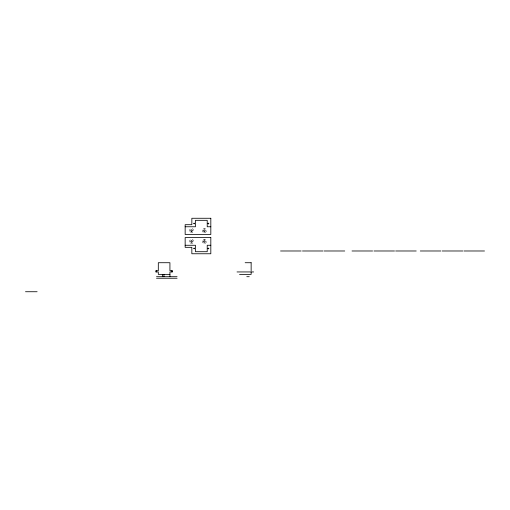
<?xml version="1.0" encoding="UTF-8"?>
<svg xmlns="http://www.w3.org/2000/svg" width="510" height="510" viewBox="0 0 510 510"><rect width="100%" height="100%" fill="white"/><g stroke="black" fill="none" stroke-linecap="round" stroke-linejoin="round"><path stroke-width="0.38" stroke-dasharray="2.55 1.91" d="M204.81 232.63L204.006 232.63M204.006 239.4L204.81 239.4M204.408 228.556L204.81 228.595M204.408 243.474L204.006 243.436M203.267 228.901A2.059 2.059 0 0 1 206.429 230.239A2.059 2.059 0 0 1 203.955 232.624A2.059 2.059 0 0 1 202.731 229.417M203.267 239.7A2.059 2.059 0 0 1 206.429 241.045A2.059 2.059 0 0 1 203.955 243.423A2.059 2.059 0 0 1 202.731 240.216M190.479 232.356A2.059 2.059 0 0 0 193.628 230.692A2.059 2.059 0 0 0 190.606 228.799A2.059 2.059 0 0 0 190.479 232.356M190.479 243.162A2.059 2.059 0 0 0 193.628 241.491A2.059 2.059 0 0 0 190.606 239.598A2.059 2.059 0 0 0 190.479 243.162"/><path stroke-width="0.76" d="M208.354 248.121L208.845 248.421L208.469 248.874M208.469 223.157L208.851 223.527L208.469 223.928M185.155 226.759L195.445 226.759L195.445 220.326L207.219 220.326L207.219 226.759L210.821 226.759M185.155 245.272L195.445 245.272L195.445 251.704L207.219 251.704L207.219 245.272L210.821 245.272M280.551 250.984L301.123 250.984M302.468 250.984L323.04 250.984M324.175 250.984L344.747 250.984M352.021 250.984L372.593 250.984M373.938 250.984L394.51 250.984M395.645 250.984L416.217 250.984M420.304 250.984L440.876 250.984M442.221 250.984L462.793 250.984M463.928 250.984L484.5 250.984M245.151 262.72L251.13 262.72M237.022 271.945L253.648 271.945M169.926 274.374L158.31 274.374L158.31 271.945L155.805 271.945L155.805 270.714L158.31 270.714L158.31 262.72L169.926 262.72L169.926 270.714L172.431 270.714L172.431 271.945L169.926 271.945L169.926 276.7M239.528 274.374L251.143 274.374L251.143 271.945M156.506 276.7L177.078 276.7M246.776 276.7L249.25 276.7M156.506 278.243L177.078 278.243M25.5 291.733L37.122 291.733M251.143 262.72L251.143 270.714M171.921 270.714L171.921 271.945M163.933 274.374L163.933 276.7M162.365 274.374L162.365 276.7M156.315 270.714L156.315 271.945M208.08 223.514C208.341 224.7 208.208 222.487 208.086 223.482M208.08 248.459C208.392 249.594 208.125 247.579 208.086 248.434M193.813 223.501C194.801 224.77 194.488 222.213 193.813 223.501M193.813 248.446C194.852 249.702 194.438 247.12 193.813 248.446M210.821 218.267L191.843 218.267L191.843 224.7L185.155 224.7L185.155 234.472L210.821 234.472L210.821 218.267M210.821 237.558L185.155 237.558L185.155 247.331L191.843 247.331L191.843 253.763L210.821 253.763L210.821 237.558M203.994 231.266A0.771 0.771 0 0 0 205.173 230.641A0.771 0.771 0 0 0 204.045 229.933A0.771 0.771 0 0 0 203.994 231.266M191.161 231.266A0.771 0.771 0 0 0 192.34 230.641A0.771 0.771 0 0 0 191.212 229.933A0.771 0.771 0 0 0 191.161 231.266M203.994 242.072A0.771 0.771 0 0 0 205.173 241.447A0.771 0.771 0 0 0 204.045 240.733A0.771 0.771 0 0 0 203.994 242.072M191.161 242.072A0.771 0.771 0 0 0 192.34 241.447A0.771 0.771 0 0 0 191.212 240.733A0.771 0.771 0 0 0 191.161 242.072"/></g></svg>
